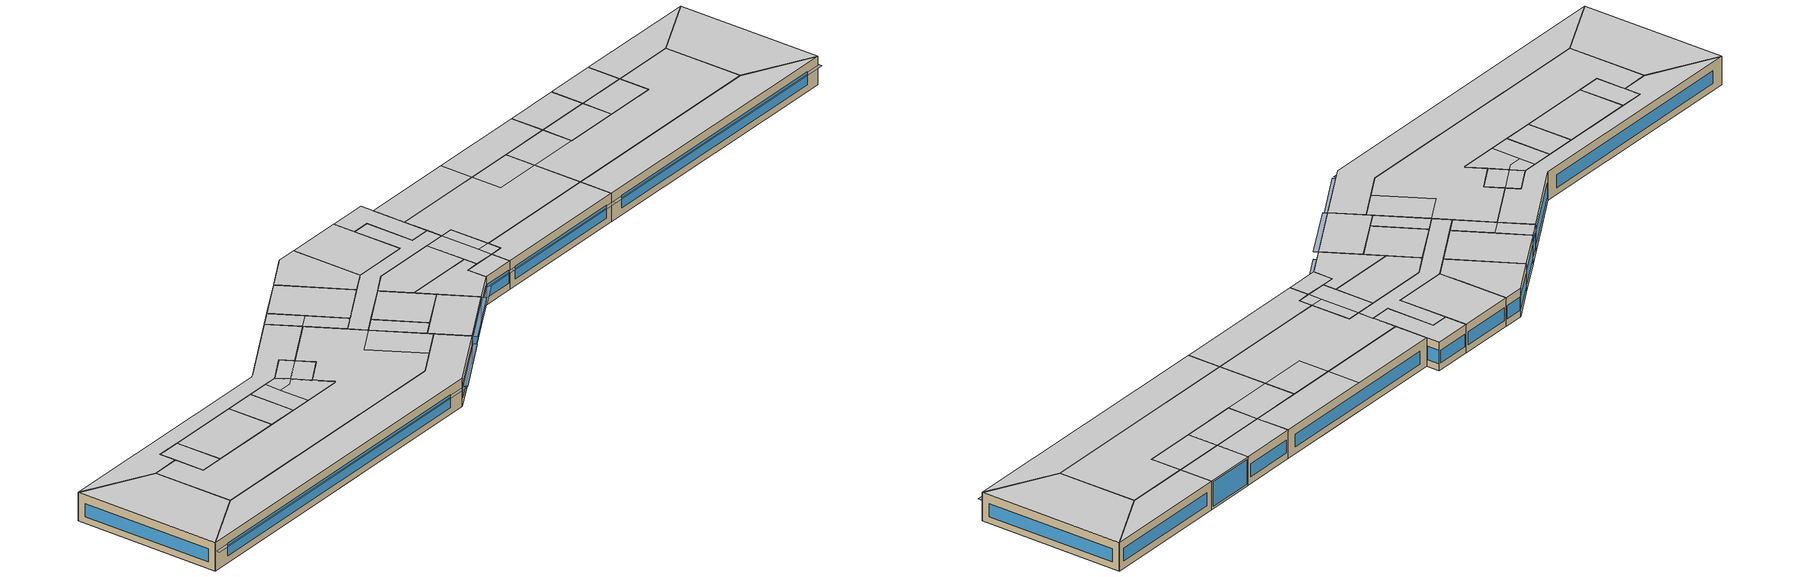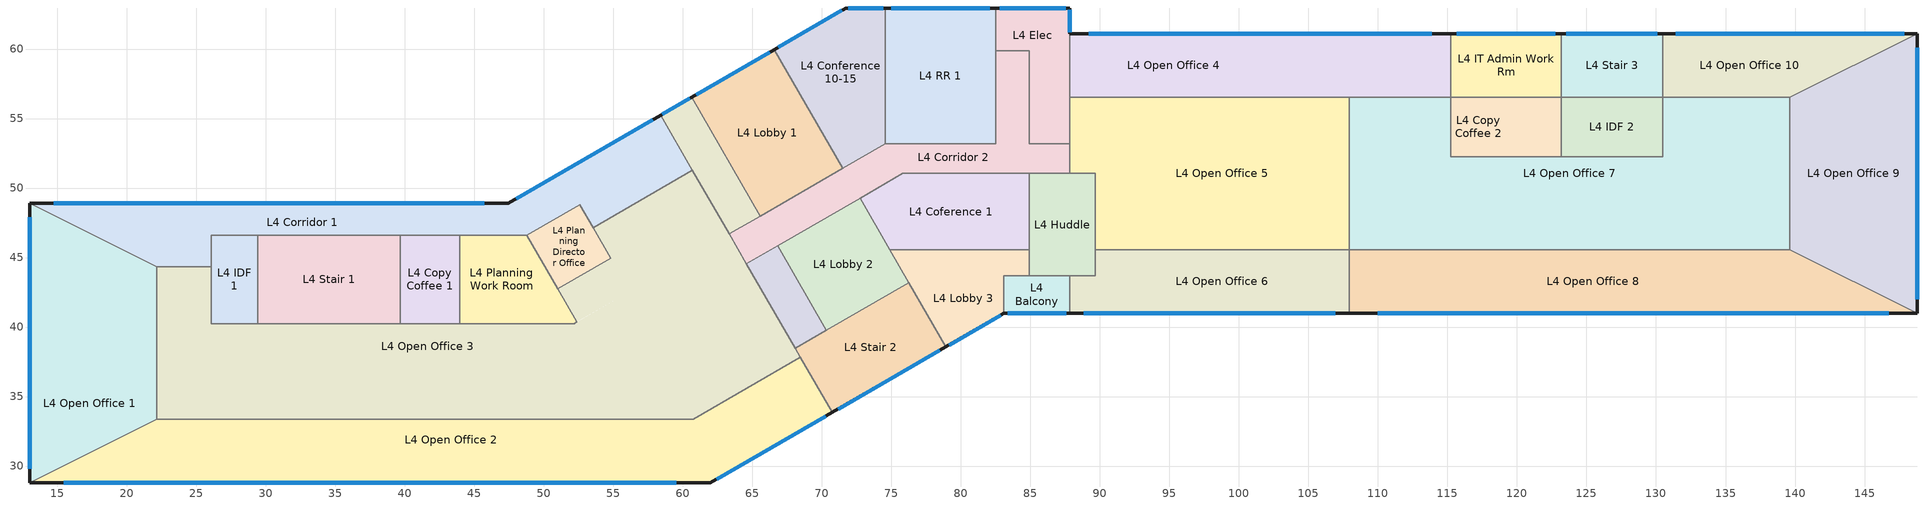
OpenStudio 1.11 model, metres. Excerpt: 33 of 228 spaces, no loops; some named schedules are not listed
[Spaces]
L4 Open Office 2
 floor to L3 Corridor 2 (Construction Internal Source 25): 21.6,33.11 21.6,28.8 12.99,28.8 z12.19
 floor to L3 Open Office 2 (Construction Internal Source 25): 63.56,34.99 65.85,31.04 61.98,28.8 21.6,28.8 21.6,33.11 22.13,33.37 60.75,33.37 z12.19
 floor to L3 Conference 10-15 (Construction Internal Source 25): 68.45,37.82 70.74,33.86 65.85,31.04 63.56,34.99 z12.19
 wall outside (Typical Insulated Steel Framed Exterior Wall R-18.18): 12.99,28.8 61.98,28.8 70.74,33.86 z12.19:16.05
 wall to L4 Open Office 1: 22.13,33.37 12.99,28.8 z12.19:16.05
 wall to L4 Open Office 3: 68.45,37.82 60.75,33.37 22.13,33.37 z12.19:16.05
 wall to L4 Stair 2: 70.74,33.86 68.45,37.82 z12.19:16.05
 window (U 0.42 SHGC 0.40 Dbl LoE (e2-.1) Tint 6mm/6mm Air): 62.43,29.06 70.28,33.6 z13.13:14.88; 15.44,28.8 59.52,28.8 z13.13:14.87
 ceiling to L5 Open Office 2: 61.98,28.8 70.74,33.86 68.45,37.82 60.75,33.37 22.13,33.37 12.99,28.8 z16.05
L4 Open Office 1
 floor to L3 Kitchenette (Construction Internal Source 120): 22.13,44.34 22.13,40.26 17.29,40.26 17.29,44.34 z12.19
 floor to L3 Open Office 2: 22.13,33.37 21.6,33.11 21.6,33.37 z12.19
 floor to L3 Corridor 3 (Construction Internal Source 120): 17.29,46.76 21.27,44.77 21.27,44.34 17.29,44.34 z12.19
 floor to L3 Corridor 2 (Construction Internal Source 120): 21.6,40.26 21.6,33.11 12.99,28.8 12.99,40.26 z12.19
 floor to L3 Corridor 5 (Construction Internal Source 120): 21.27,44.77 22.13,44.34 21.27,44.34 z12.19
 floor to L3 Open Office 1 (Construction Internal Source 120): 22.13,40.26 22.13,33.37 21.6,33.37 21.6,40.26 z12.19
 floor to L3 Corridor 1 (Construction Internal Source 120): 12.99,48.92 17.29,46.76 17.29,40.26 12.99,40.26 z12.19
 wall outside (Typical Insulated Steel Framed Exterior Wall R-18.18): 12.99,48.92 12.99,28.8 z12.19:16.05
 wall to L4 Open Office 3: 22.13,33.37 22.13,44.34 z12.19:16.05
 wall to L4 Corridor 1: 22.13,44.34 12.99,48.92 z12.19:16.05
 window (U 0.42 SHGC 0.40 Dbl LoE (e2-.1) Tint 6mm/6mm Air): 12.99,47.9 12.99,29.82 z13.13:14.87
 ceiling to L5 Open Office 1: 12.99,28.8 22.13,33.37 22.13,44.34 12.99,48.92 z16.05
L4 Open Office 3
 floor to L3 Kitchenette (Construction Internal Source 78): 22.69,44.34 22.69,40.26 22.13,40.26 22.13,44.34 z12.19
 floor to L3 Multi-Purpose (Construction Internal Source 78): 55.79,48.46 58.43,43.87 52.36,40.37 50.99,42.75 54.81,44.96 53.54,47.16 z12.19
 floor to L3 IT Training (Construction Internal Source 78): 60.68,51.29 63.33,46.7 58.43,43.87 55.79,48.46 z12.19
 floor to L3 Open Office 1 (Construction Internal Source 78): 58.43,43.87 63.56,34.99 60.75,33.37 22.13,33.37 22.13,40.26 52.17,40.26 z12.19
 floor to L3 Conference 10-15 (Construction Internal Source 78): 64.57,44.55 68.45,37.82 63.56,34.99 59.67,41.73 z12.19
 floor to L3 Corridor 4 (Construction Internal Source 78): 63.33,46.7 64.57,44.55 59.67,41.73 58.43,43.87 z12.19
 floor to L3 RR 1 (Construction Internal Source 78): 26.05,44.34 26.05,40.26 22.69,40.26 22.69,44.34 z12.19
 wall to L4 Corridor 1: 26.05,44.34 22.13,44.34 / 60.68,51.29 53.54,47.16 z12.19:16.05
 wall to L4 IDF 1: 29.4,40.26 26.05,40.26 26.05,44.34 z12.19:16.05
 wall to L4 Stair 1: 39.66,40.26 29.4,40.26 z12.19:16.05
 wall to L4 Copy Coffee 1: 43.93,40.26 39.66,40.26 z12.19:16.05
 wall to L4 Planning Work Room: 50.99,42.75 52.36,40.37 52.17,40.26 43.93,40.26 z12.19:16.05
 wall to L4 Planning Director Office: 53.54,47.16 54.81,44.96 50.99,42.75 z12.19:16.05
 wall to L4 Conference 4-6: 63.33,46.7 60.68,51.29 z12.19:16.05
 wall to L4 Corridor 2: 64.57,44.55 63.33,46.7 z12.19:16.05
 wall to L4 Conference 2: 68.07,38.48 64.57,44.55 z12.19:16.05
 wall to L4 Stair 2: 68.45,37.82 68.07,38.48 z12.19:16.05
 ceiling to L5 Open Office 3: 60.75,33.37 64.35,35.45 60.46,42.18 64.57,44.55 60.68,51.29 53.54,47.16 54.81,44.96 50.99,42.75 52.36,40.37 52.17,40.26 26.05,40.26 26.05,44.34 22.13,44.34 22.13,33.37 z16.05
 ceiling to L5 Project Team Rm: 64.35,35.45 68.45,37.82 64.57,44.55 60.46,42.18 z16.05
L4 Stair 2
 floor to L3 Stair 2 (Construction Internal Source 187): 76.25,43.2 78.91,38.58 70.74,33.86 68.07,38.48 z12.19
 wall outside (Typical Insulated Steel Framed Exterior Wall R-18.18): 70.74,33.86 78.91,38.58 z12.19:16.05
 wall to L4 Conference 2: 70.31,39.77 68.07,38.48 z12.19:16.05
 wall to L4 Lobby 2: 76.25,43.2 70.31,39.77 z12.19:16.05
 wall to L4 Lobby 3: 78.91,38.58 76.25,43.2 z12.19:16.05
 window (U 0.42 SHGC 0.40 Dbl LoE (e2-.1) Tint 6mm/6mm Air): 71.16,34.11 78.49,38.33 z12.47:15.8
 ceiling to L5 Stair 2: 70.74,33.86 78.91,38.58 76.25,43.2 68.07,38.48 z16.05
L4 Conference 2
 floor to L3 Conference 3 (Construction Internal Source 74): 66.8,45.84 70.31,39.77 68.07,38.48 64.57,44.55 z12.19
 wall to L4 Corridor 2: 66.8,45.84 64.57,44.55 z12.19:16.05
 wall to L4 Lobby 2: 70.31,39.77 66.8,45.84 z12.19:16.05
 ceiling to L5 Project Team Rm: 68.07,38.48 70.31,39.77 66.8,45.84 64.57,44.55 z16.05
L4 Lobby 3
 floor to L3 Conference 2 (Construction Internal Source 118): 84.92,45.56 84.92,43.69 83.09,43.69 83.09,40.99 78.91,38.58 74.88,45.56 z12.19
 wall outside (Typical Insulated Steel Framed Exterior Wall R-18.18): 78.91,38.58 83.09,40.99 z12.19:16.05
 wall to L4 Huddle: 84.92,43.69 84.92,45.56 z12.19:16.05
 wall to L4 Balcony: 83.09,40.99 83.09,43.69 84.92,43.69 z12.19:16.05
 wall to L4 Lobby 2: 74.88,45.56 76.25,43.2 z12.19:16.05
 wall to L4 Coference 1: 84.92,45.56 74.88,45.56 z12.19:16.05
 window (U 0.42 SHGC 0.40 Dbl LoE (e2-.1) Tint 6mm/6mm Air): 79.14,38.71 82.87,40.86 z13.13:14.89
 ceiling to L5 Lobby: 78.91,38.58 83.09,40.99 83.09,43.69 84.92,43.69 84.92,45.56 74.88,45.56 z16.05
L4 Lobby 2
 floor to L3 Conference 1 (Construction Internal Source 36): 72.74,49.27 76.25,43.2 70.31,39.77 66.8,45.84 z12.19
 wall to L4 Coference 1: 74.88,45.56 72.74,49.27 z12.19:16.05
 wall to L4 Corridor 2: 72.74,49.27 66.8,45.84 z12.19:16.05
 ceiling to L5 Break Room: 70.31,39.77 76.25,43.2 72.74,49.27 66.8,45.84 z16.05
L4 IDF 1
 floor to L3 IDF 1 (Construction Internal Source 17): 29.4,46.61 29.4,40.26 26.05,40.26 26.05,46.61 z12.19
 wall to L4 Corridor 1: 29.4,46.61 26.05,46.61 26.05,44.34 z12.19:16.05
 wall to L4 Stair 1: 29.4,40.26 29.4,46.61 z12.19:16.05
 ceiling to L5 IDF 1: 29.4,40.26 29.4,46.61 26.05,46.61 26.05,40.26 z16.05
L4 Stair 1
 floor to L3 Stair 1 (Construction Internal Source 69): 39.66,46.61 39.66,40.26 29.4,40.26 29.4,46.61 z12.19
 wall to L4 Corridor 1: 39.66,46.61 29.4,46.61 z12.19:16.05
 wall to L4 Copy Coffee 1: 39.66,40.26 39.66,46.61 z12.19:16.05
 ceiling to L5 Stair 1: 39.66,40.26 39.66,46.61 29.4,46.61 29.4,40.26 z16.05
L4 Copy Coffee 1
 floor to L3 Copy 1 (Construction Internal Source 103): 43.93,46.61 43.93,40.26 39.66,40.26 39.66,46.61 z12.19
 wall to L4 Corridor 1: 43.93,46.61 39.66,46.61 z12.19:16.05
 wall to L4 Planning Work Room: 43.93,40.26 43.93,46.61 z12.19:16.05
 ceiling to L5 Common Engineering Print Room 1: 43.93,40.26 43.93,46.61 39.66,46.61 39.66,40.26 z16.05
L4 Planning Work Room
 floor to L3 JIC (Construction Internal Source 26): 48.76,46.61 52.36,40.37 52.17,40.26 43.93,40.26 43.93,46.61 z12.19
 wall to L4 Corridor 1: 48.76,46.61 43.93,46.61 z12.19:16.05
 wall to L4 Planning Director Office: 50.99,42.75 48.76,46.61 z12.19:16.05
 ceiling to L5 Corridor 1: 48.65,44.34 49.71,44.96 48.76,46.61 46.86,46.61 46.86,44.34 z16.05
 ceiling to L5 Open Office 3: 52.17,40.26 52.36,40.37 49.71,44.96 48.65,44.34 46.86,44.34 46.86,40.26 z16.05
 ceiling to L5 Common Engineering Print Room 1: 46.86,40.26 46.86,46.61 43.93,46.61 43.93,40.26 z16.05
L4 Balcony
 floor to L3 Balcony (Construction Internal Source 80): 87.82,43.69 87.82,40.99 83.09,40.99 83.09,43.69 z12.19
 wall outside (Typical Insulated Steel Framed Exterior Wall R-18.18): 83.09,40.99 87.82,40.99 z12.19:16.05
 wall to L4 Huddle: 87.82,43.69 84.92,43.69 z12.19:16.05
 wall to L4 Open Office 6: 87.82,40.99 87.82,43.69 z12.19:16.05
 window (U 0.42 SHGC 0.40 Dbl LoE (e2-.1) Tint 6mm/6mm Air): 83.35,40.99 87.56,40.99 z13.13:14.89
 ceiling to L5 Balcony: 87.82,40.99 87.82,43.69 83.09,43.69 83.09,40.99 z16.05
L4 Open Office 6
 floor to L3 Open Office 5 (Construction Internal Source 56): 107.93,45.56 107.93,40.99 87.82,40.99 87.82,43.69 89.65,43.69 89.65,45.56 z12.19
 wall outside (Typical Insulated Steel Framed Exterior Wall R-18.18): 87.82,40.99 107.93,40.99 z12.19:16.05
 wall to L4 Huddle: 89.65,45.56 89.65,43.69 87.82,43.69 z12.19:16.05
 wall to L4 Open Office 5: 107.93,45.56 89.65,45.56 z12.19:16.05
 wall to L4 Open Office 8: 107.93,40.99 107.93,45.56 z12.19:16.05
 window (U 0.42 SHGC 0.40 Dbl LoE (e2-.1) Tint 6mm/6mm Air): 88.84,40.99 106.91,40.99 z13.13:14.87
 ceiling to L5 Open Office 6: 107.93,40.99 107.93,45.56 89.65,45.56 89.65,43.69 87.82,43.69 87.82,40.99 z16.05
L4 Open Office 8
 floor to L3 Open Office 7 (Construction Internal Source 188): 139.63,45.56 148.78,40.99 107.93,40.99 107.93,45.56 z12.19
 wall outside (Typical Insulated Steel Framed Exterior Wall R-18.18): 107.93,40.99 148.78,40.99 z12.19:16.05
 wall to L4 Open Office 7: 139.63,45.56 107.93,45.56 z12.19:16.05
 wall to L4 Open Office 9: 148.78,40.99 139.63,45.56 z12.19:16.05
 window (U 0.42 SHGC 0.40 Dbl LoE (e2-.1) Tint 6mm/6mm Air): 109.98,40.99 146.73,40.99 z13.13:14.87
 ceiling to L5 Open Office 7: 148.78,40.99 139.63,45.56 107.93,45.56 107.93,40.99 z16.05
L4 Open Office 9
 floor to L3 Open Office 8 (Construction Internal Source 37): 148.78,61.11 148.78,40.99 139.63,45.56 139.63,56.54 z12.19
 wall outside (Typical Insulated Steel Framed Exterior Wall R-18.18): 148.78,40.99 148.78,61.11 z12.19:16.05
 wall to L4 Open Office 10: 148.78,61.11 139.63,56.54 z12.19:16.05
 wall to L4 Open Office 7: 139.63,56.54 139.63,45.56 z12.19:16.05
 window (U 0.42 SHGC 0.40 Dbl LoE (e2-.1) Tint 6mm/6mm Air): 148.78,42.01 148.78,60.09 z13.13:14.87
 ceiling to L5 Open Office 9: 148.78,40.99 148.78,61.11 139.63,56.54 139.63,45.56 z16.05
L4 Planning Director Office
 floor to L3 Multi-Purpose (Construction Internal Source 161): 52.58,48.81 54.81,44.96 50.99,42.75 48.76,46.61 z12.19
 wall to L4 Corridor 1: 53.54,47.16 52.58,48.81 48.76,46.61 z12.19:16.05
 ceiling to L5 Open Office 3: 50.99,42.75 54.81,44.96 53.54,47.16 49.71,44.96 z16.05
 ceiling to L5 Corridor 1: 49.71,44.96 53.54,47.16 52.58,48.81 48.76,46.61 z16.05
L4 Huddle
 floor to L3 IT Storage (Construction Internal Source 30): 89.65,51.05 89.65,43.69 84.92,43.69 84.92,51.05 z12.19
 wall to L4 Coference 1: 84.92,51.05 84.92,45.56 z12.19:16.05
 wall to L4 Corridor 2: 87.82,51.05 84.92,51.05 z12.19:16.05
 wall to L4 Open Office 5: 89.65,45.56 89.65,51.05 87.82,51.05 z12.19:16.05
 ceiling to L5 Open Office 6: 89.65,43.69 89.65,45.56 87.82,45.56 87.82,43.69 z16.05
 ceiling to L5 Open Office 5: 89.65,45.56 89.65,51.05 87.82,51.05 87.82,45.56 z16.05
 ceiling to L5 Phone: 87.82,43.69 87.82,51.05 84.92,51.05 84.92,43.69 z16.05
L4 Corridor 1
 floor to L3 Corridor 1 (Construction Internal Source 22): 17.29,48.92 17.29,46.76 12.99,48.92 z12.19
 floor to L3 RR 1 (Construction Internal Source 22): 26.05,46.61 26.05,44.34 22.69,44.34 22.69,46.61 z12.19
 floor to L3 Corridor 5 (Construction Internal Source 22): 43.93,48.92 43.93,46.61 22.69,46.61 22.69,44.34 22.13,44.34 21.27,44.77 21.27,48.92 z12.19
 floor to L3 Corridor 3 (Construction Internal Source 22): 21.27,48.92 21.27,44.77 17.29,46.76 17.29,48.92 z12.19
 floor to L3 IT Training (Construction Internal Source 22): 58.39,55.25 60.68,51.29 55.79,48.46 53.5,52.42 z12.19
 floor to L3 JIC (Construction Internal Source 22): 47.43,48.92 48.76,46.61 43.93,46.61 43.93,48.92 z12.19
 floor to L3 Multi-Purpose (Construction Internal Source 22): 53.5,52.42 55.79,48.46 53.54,47.16 52.58,48.81 48.76,46.61 47.43,48.92 z12.19
 wall outside (Typical Insulated Steel Framed Exterior Wall R-18.18): 58.39,55.25 47.43,48.92 12.99,48.92 z12.19:16.05
 wall to L4 Conference 4-6: 60.68,51.29 58.39,55.25 z12.19:16.05
 window (U 0.42 SHGC 0.40 Dbl LoE (e2-.1) Tint 6mm/6mm Air): 57.83,54.92 47.99,49.24 / 45.7,48.92 14.72,48.92 z13.13:14.87
 ceiling to L5 Corridor 1: 26.05,44.34 26.05,46.61 48.76,46.61 52.58,48.81 53.54,47.16 60.68,51.29 58.39,55.25 47.43,48.92 12.99,48.92 22.13,44.34 z16.05
L4 Corridor 2
 floor to L3 Corridor 4 (Construction Internal Source 179): 84.92,59.89 84.92,51.05 75.82,51.05 64.57,44.55 63.33,46.7 74.56,53.18 82.48,53.18 82.48,59.89 z12.19
 floor to L3 Open Office 10 (Construction Internal Source 179): 87.82,53.18 87.82,51.05 84.92,51.05 84.92,53.18 z12.19
 wall to L4 Coference 1: 72.74,49.27 75.82,51.05 84.92,51.05 z12.19:16.05
 wall to L4 Conference 4-6: 65.56,47.99 63.33,46.7 z12.19:16.05
 wall to L4 Lobby 1: 71.5,51.42 65.56,47.99 z12.19:16.05
 wall to L4 Conference 10-15: 74.56,53.18 71.5,51.42 z12.19:16.05
 wall to L4 RR 1: 82.48,59.89 82.48,53.18 74.56,53.18 z12.19:16.05
 wall to L4 Elec: 87.82,53.18 84.92,53.18 84.92,59.89 82.48,59.89 z12.19:16.05
 wall to L4 Open Office 5: 87.82,51.05 87.82,53.18 z12.19:16.05
 ceiling to L5 Corridor 2: 64.57,44.55 75.82,51.05 87.82,51.05 87.82,53.18 84.92,53.18 84.92,59.89 82.48,59.89 82.48,53.18 74.56,53.18 63.33,46.7 z16.05
L4 Coference 1
 floor to L3 Break Room Coffee (Construction Internal Source 23): 84.92,51.05 84.92,45.56 74.88,45.56 72.74,49.27 75.82,51.05 z12.19
 ceiling to L5 Conference 10-15: 84.92,45.56 84.92,51.05 75.82,51.05 72.74,49.27 74.88,45.56 z16.05
L4 Open Office 5
 floor to L3 Open Office 10 (Construction Internal Source 226): 102.75,56.54 102.75,52.27 107.93,52.27 107.93,45.56 89.65,45.56 89.65,51.05 87.82,51.05 87.82,56.54 z12.19
 floor to L3 Lean Event (Construction Internal Source 226): 102.75,56.54 107.93,56.54 107.93,52.27 102.75,52.27 z12.19
 wall to L4 Elec: 87.82,56.54 87.82,53.18 z12.19:16.05
 wall to L4 Open Office 4: 107.93,56.54 87.82,56.54 z12.19:16.05
 wall to L4 Open Office 7: 107.93,45.56 107.93,56.54 z12.19:16.05
 ceiling to L5 Open Office 5: 107.93,45.56 107.93,52.27 101.23,52.27 101.23,56.54 87.82,56.54 87.82,51.05 89.65,51.05 89.65,45.56 z16.05
 ceiling to L5 Common Engineering Print Room 2: 107.93,52.27 107.93,56.54 101.23,56.54 101.23,52.27 z16.05
L4 Open Office 7
 floor to L3 Open Office 6 (Construction Internal Source 73): 139.63,56.54 139.63,45.56 107.93,45.56 107.93,52.27 130.49,52.27 130.49,56.54 z12.19
 floor to L3 Lean Event (Construction Internal Source 73): 115.25,56.54 115.25,52.27 107.93,52.27 107.93,56.54 z12.19
 wall to L4 Copy Coffee 2: 123.17,52.27 115.25,52.27 115.25,56.54 z12.19:16.05
 wall to L4 IDF 2: 130.49,56.54 130.49,52.27 123.17,52.27 z12.19:16.05
 wall to L4 Open Office 10: 139.63,56.54 130.49,56.54 z12.19:16.05
 wall to L4 Open Office 4: 115.25,56.54 107.93,56.54 z12.19:16.05
 ceiling to L5 Open Office 8: 139.63,45.56 139.63,56.54 130.49,56.54 130.49,52.27 107.93,52.27 107.93,45.56 z16.05
 ceiling to L5 Common Engineering Print Room 2: 115.25,52.27 115.25,56.54 107.93,56.54 107.93,52.27 z16.05
L4 Conference 4-6
 floor to L3 Conference 4 (Construction Internal Source 171): 60.63,56.54 65.56,47.99 63.33,46.7 58.39,55.25 z12.19
 wall outside (Typical Insulated Steel Framed Exterior Wall R-18.18): 60.63,56.54 58.39,55.25 z12.19:16.05
 wall to L4 Lobby 1: 65.56,47.99 60.63,56.54 z12.19:16.05
 window (U 0.42 SHGC 0.40 Dbl LoE (e2-.1) Tint 6mm/6mm Air): 60.5,56.46 58.52,55.32 z13.13:14.9
 ceiling to L5 Conference 1: 63.33,46.7 65.56,47.99 62.91,52.58 60.68,51.29 z16.05
 ceiling to L5 Corridor 1: 60.68,51.29 62.91,52.58 60.63,56.54 58.39,55.25 z16.05
L4 Lobby 1
 floor to L3 Conference 5 (Construction Internal Source 13): 66.57,59.97 71.5,51.42 65.56,47.99 60.63,56.54 z12.19
 wall outside (Typical Insulated Steel Framed Exterior Wall R-18.18): 66.57,59.97 60.63,56.54 z12.19:16.05
 wall to L4 Conference 10-15: 71.5,51.42 66.57,59.97 z12.19:16.05
 window (U 0.42 SHGC 0.40 Dbl LoE (e2-.1) Tint 6mm/6mm Air): 66.25,59.78 60.94,56.72 z13.13:14.88
 ceiling to L5 Conference 4-6: 65.56,47.99 71.5,51.42 66.57,59.97 60.63,56.54 z16.05
L4 Conference 10-15
 floor to L3 Conference 6 (Construction Internal Source 216): 74.56,62.94 74.56,53.18 71.5,51.42 66.57,59.97 71.71,62.94 z12.19
 wall outside (Typical Insulated Steel Framed Exterior Wall R-18.18): 74.56,62.94 71.71,62.94 66.57,59.97 z12.19:16.05
 wall to L4 RR 1: 74.56,53.18 74.56,56.54 74.56,62.94 z12.19:16.05
 window (U 0.42 SHGC 0.40 Dbl LoE (e2-.1) Tint 6mm/6mm Air): 71.44,62.78 66.84,60.12 z13.13:14.88; 74.39,62.94 71.88,62.94 z13.13:14.9
 ceiling to L5 Conference 4-6: 71.5,51.42 74.56,53.18 74.56,62.94 71.71,62.94 66.57,59.97 z16.05
L4 Copy Coffee 2
 floor to L3 IT Admin Conference (Construction Internal Source 126): 119.21,56.54 119.21,52.27 115.25,52.27 115.25,56.54 z12.19
 floor to L3 Copy 2 (Construction Internal Source 126): 123.17,56.54 123.17,52.27 119.21,52.27 119.21,56.54 z12.19
 wall to L4 IT Admin Work Rm: 123.17,56.54 115.25,56.54 z12.19:16.05
 wall to L4 IDF 2: 123.17,52.27 123.17,56.54 z12.19:16.05
 ceiling to L5 Open Office 8: 123.17,52.27 123.17,56.54 115.25,56.54 115.25,52.27 z16.05
L4 IDF 2
 floor to L3 IDF 2 (Construction Internal Source 170): 130.49,56.54 130.49,52.27 123.17,52.27 123.17,56.54 z12.19
 wall to L4 Stair 3: 130.49,56.54 123.17,56.54 z12.19:16.05
 ceiling to L5 IDF 2: 130.49,52.27 130.49,56.54 123.17,56.54 123.17,52.27 z16.05
L4 RR 1
 floor to L3 RR 2 (Construction Internal Source 60): 82.48,62.94 82.48,53.18 74.56,53.18 74.56,62.94 z12.19
 wall outside (Typical Insulated Steel Framed Exterior Wall R-18.18): 82.48,62.94 74.56,62.94 z12.19:16.05
 wall to L4 Elec: 82.48,59.89 82.48,62.94 z12.19:16.05
 window (U 0.42 SHGC 0.40 Dbl LoE (e2-.1) Tint 6mm/6mm Air): 82.07,62.94 74.97,62.94 z13.13:14.88
 ceiling to L5 RR 1: 82.48,53.18 82.48,62.94 74.56,62.94 74.56,53.18 z16.05
L4 Elec
 floor to L3 Elec (Construction Internal Source 157): 87.82,62.94 87.82,53.18 84.92,53.18 84.92,59.89 82.48,59.89 82.48,62.94 z12.19
 wall outside (Typical Insulated Steel Framed Exterior Wall R-18.18): 87.82,61.11 87.82,62.94 82.48,62.94 z12.19:16.05
 wall to L4 Open Office 4: 87.82,56.54 87.82,59.89 87.82,61.11 z12.19:16.05
 window (U 0.42 SHGC 0.40 Dbl LoE (e2-.1) Tint 6mm/6mm Air): 87.82,61.22 87.82,62.82 z13.13:14.92; 87.53,62.94 82.77,62.94 z13.13:14.88
 ceiling to L5 Elec: 87.82,53.18 87.82,62.94 82.48,62.94 82.48,59.89 84.92,59.89 84.92,53.18 z16.05
L4 Open Office 4
 floor to L3 Open Office 3 (Construction Internal Source 155): 102.75,61.11 102.75,56.54 87.82,56.54 87.82,61.11 z12.19
 floor to L3 Lean Event (Construction Internal Source 155): 115.25,61.11 115.25,56.54 102.75,56.54 102.75,61.11 z12.19
 wall outside (Typical Insulated Steel Framed Exterior Wall R-18.18): 115.25,61.11 87.82,61.11 z12.19:16.05
 wall to L4 IT Admin Work Rm: 115.25,56.54 115.25,61.11 z12.19:16.05
 window (U 0.42 SHGC 0.40 Dbl LoE (e2-.1) Tint 6mm/6mm Air): 113.86,61.11 89.2,61.11 z13.13:14.87
 ceiling to L5 Open Office 4: 101.23,56.54 101.23,61.11 87.82,61.11 87.82,56.54 z16.05
 ceiling to L5 Conference 2: 115.25,56.54 115.25,61.11 101.23,61.11 101.23,56.54 z16.05
L4 IT Admin Work Rm
 floor to L3 IT Admin (Construction Internal Source 121): 123.17,61.11 123.17,56.54 115.25,56.54 115.25,61.11 z12.19
 wall outside (Typical Insulated Steel Framed Exterior Wall R-18.18): 123.17,61.11 115.25,61.11 z12.19:16.05
 wall to L4 Stair 3: 123.17,56.54 123.17,61.11 z12.19:16.05
 window (U 0.42 SHGC 0.40 Dbl LoE (e2-.1) Tint 6mm/6mm Air): 122.76,61.11 115.67,61.11 z13.13:14.88
 ceiling to L5 Open Office 11: 123.17,56.54 123.17,61.11 115.25,61.11 115.25,56.54 z16.05
L4 Stair 3
 floor to L3 Stair 3 (Construction Internal Source 46): 130.49,61.11 130.49,56.54 123.17,56.54 123.17,61.11 z12.19
 wall outside (Typical Insulated Steel Framed Exterior Wall R-18.18): 130.49,61.11 123.17,61.11 z12.19:16.05
 wall to L4 Open Office 10: 130.49,56.54 130.49,61.11 z12.19:16.05
 window (U 0.42 SHGC 0.40 Dbl LoE (e2-.1) Tint 6mm/6mm Air): 130.1,61.11 123.56,61.11 z12.48:15.8
 ceiling to L5 Stair 3: 130.49,56.54 130.49,61.11 123.17,61.11 123.17,56.54 z16.05
L4 Open Office 10
 floor to L3 Open Office 9 (Construction Internal Source 221): 148.78,61.11 139.63,56.54 130.49,56.54 130.49,61.11 z12.19
 wall outside (Typical Insulated Steel Framed Exterior Wall R-18.18): 148.78,61.11 130.49,61.11 z12.19:16.05
 window (U 0.42 SHGC 0.40 Dbl LoE (e2-.1) Tint 6mm/6mm Air): 147.85,61.11 131.42,61.11 z13.13:14.87
 ceiling to L5 Open Office 10: 139.63,56.54 148.78,61.11 130.49,61.11 130.49,56.54 z16.05
shading: 78.89,38.57 70.76,33.87 71.07,33.34 79.2,38.04 z15.98; 148.75,40.99 107.96,40.99 107.96,40.38 148.75,40.38 z14.96; 87.79,40.99 83.12,40.99 83.12,40.38 87.79,40.38 z14.98; 83.07,40.98 78.94,38.59 79.24,38.06 83.38,40.45 z14.98; 61.95,28.8 13.01,28.8 13.01,28.19 61.95,28.19 z14.96; 107.91,40.99 87.84,40.99 87.84,40.38 107.91,40.38 z14.97; 70.72,33.85 62,28.81 62.3,28.28 71.02,33.32 z14.97
[Building]
90.1-2013-MediumOffice-ASHRAE 169-2006-5B PRM baseline created: 2016-05-18 14:10:54 -0600: Space Type=Denver Admin - OpenOffice; Default Construction Set=90.1-2013 - CZ5
[ClimateZones]
Climate Zone Institution Name 1=ASHRAE; Climate Zone Document Name 1=ANSI/ASHRAE Standard 169; Climate Zone Document Year 1=2006; Climate Zone Institution Name 2=CEC; Climate Zone Document Name 2=California Climate Zone Descriptions; Climate Zone Document Year 2=1995
[Site]
Denver Intl Ap: Latitude {deg}=39.83; Longitude {deg}=-104.65; Time Zone {hr}=-7; Elevation {m}=1650
[SizingPeriod:DesignDay] Barometric Pressure {Pa}=83011; Sky Clearness=0; Rain Indicator=0; Snow Indicator=0; Day of Month=21; Daylight Saving Time Indicator=0; Dry-Bulb Temperature Range Modifier Type=DefaultMultipliers
Name | Maximum Dry-Bulb Temperature {C} | Daily Dry-Bulb Temperature Range {deltaC} | Humidity Indicating Conditions at Maximum Dry-Bulb | Wind Speed {m/s} | Wind Direction {deg} | Month | Day Type | Humidity Indicating Type | Solar Model Indicator | ASHRAE Taub | ASHRAE Taud
Denver Intl Ap Ann Htg 99.6% Condns DB | -17.4 | 0 | -17.4 | 3.3 | 160 | 12 | WinterDesignDay | Wetbulb | ASHRAEClearSky
Denver Intl Ap Ann Clg .4% Condns DP=>MDB | 19.9 | 15.2 | 16 | 4.2 | 80 | 7 | SummerDesignDay | Dewpoint | ASHRAETau | 0.424 | 2.012
Denver Intl Ap Ann Hum_n 99.6% Condns DP=>MCDB | -11.7 | 0 | -21.5 | 3.3 | 160 | 12 | WinterDesignDay | Dewpoint | ASHRAEClearSky
Denver Intl Ap Ann Clg .4% Condns WB=>MDB | 27.3 | 15.2 | 18.3 | 4.2 | 80 | 7 | SummerDesignDay | Wetbulb | ASHRAETau | 0.424 | 2.012
[Construction]
Denver Admin ExtWall Steel Framed R25: 1IN Stucco, Insulation R-25, 1/2IN Gypsum
Denver Admin R-40 Roof: Roof Membrane, Denver Admin Roof Insulation R-40, Metal Decking
Interior Partition 1; Interior Door 1: G05 25mm wood
ExtSlabCarpet 4in ClimateZone 1-8: MAT-CC05 4 HW CONCRETE, CP02 CARPET PAD
Interior Floor 1: F16 Acoustic tile, F05 Ceiling air space resistance 1, M11 100mm lightweight concrete
Interior Wall 1: G01a 19mm gypsum board, F04 Wall air space resistance, G01a 19mm gypsum board
Interior Ceiling 1: M11 100mm lightweight concrete, F05 Ceiling air space resistance 1, F16 Acoustic tile
Exterior Door 2013: F08 Metal surface, I01 25mm insulation board 2013
ASHRAE 90.1-2013 Skylight CZ 5: Skylight U-0.50/SHGC-0.40
Interior Window 1: Clear 3mm
Denver Admin Glazing 0.38/0.25/0.49: Denver Glazing 0.38/0.25/0.49
Typical Insulated Steel Framed Exterior Wall R-18.18: 25mm Stucco, 5/8 in. Gypsum Board, Typical Insulation R-16.0, 5/8 in. Gypsum Board
U 0.42 SHGC 0.40 Dbl LoE (e2-.1) Tint 6mm/6mm Air: LoE TINT 6MM, AIR 6MM, CLEAR 6MM
[Material]
Name | Roughness | Thickness {m} | Conductivity {W/m-K} | Density {kg/m3} | Specific Heat {J/kg-K} | Thermal Absorptance | Solar Absorptance | Visible Absorptance
G05 25mm wood | MediumSmooth | 0.0254 | 0.15 | 608 | 1630 | 0.9 | 0.5 | 0.5
1IN Stucco | Smooth | 0.0253 | 0.6918 | 1858 | 837 | 0.9 | 0.92 | 0.92
1/2IN Gypsum | Smooth | 0.0127 | 0.16 | 784.9 | 830 | 0.9 | 0.4 | 0.4
Roof Membrane | VeryRough | 0.0095 | 0.16 | 1121.29 | 1460 | 0.9 | 0.7 | 0.7
Denver Admin Roof Insulation R-40 | MediumRough | 0.34036 | 0.049 | 265 | 836.8 | 0.9 | 0.7 | 0.7
Metal Decking | MediumSmooth | 0.0015 | 45.006 | 7680 | 418.4 | 0.9 | 0.6 | 0.6
F16 Acoustic tile | MediumSmooth | 0.0191 | 0.06 | 368 | 590 | 0.9 | 0.3 | 0.3
F08 Metal surface | Smooth | 0.0008 | 45.28 | 7824 | 500 | 0.9 | 0.7 | 0.7
Insulation R-25 | MediumRough | 0.2159 | 0.049 | 265 | 836.8 | 0.9 | 0.7 | 0.7
Material 25; Material 33; Material 43; Material 45; Material 49; Material 51; Material 59; Material 71; Material 73; Material 91; Material 111; Material 119; Material 137; Material 145; Material 147; Material 155; Material 159; Material 205; Material 235; Material 239; Material 241; Material 251; Material 309; Material 313; Material 321; Material 339; Material 341; Material 357; Material 373; Material 375; Material 431; Material 441; Material 451 | Rough | 0.0254 | 0.02 | 56.06 | 1210
Material 26; Material 34; Material 44; Material 46; Material 50; Material 52; Material 60; Material 72; Material 74; Material 92; Material 112; Material 120; Material 138; Material 146; Material 148; Material 156; Material 160; Material 206; Material 236; Material 240; Material 242; Material 252; Material 310; Material 314; Material 322; Material 340; Material 342; Material 358; Material 374; Material 376; Material 432; Material 442; Material 452 | MediumRough | 0.0508 | 2.31 | 2322 | 832
MAT-CC05 4 HW CONCRETE | Rough | 0.1016 | 1.311 | 2240 | 836.8 | 0.9 | 0.85 | 0.85
M11 100mm lightweight concrete | MediumRough | 0.1016 | 0.53 | 1280 | 840 | 0.9 | 0.5 | 0.5
G01a 19mm gypsum board | MediumSmooth | 0.019 | 0.16 | 800 | 1090 | 0.9 | 0.4 | 0.4
I01 25mm insulation board 2013 | MediumRough | 0.0105664 | 0.03 | 43 | 1210 | 0.9 | 0.6 | 0.6
25mm Stucco | Smooth | 0.0254 | 0.72 | 1856 | 840 | 0.9 | 0.7 | 0.7
5/8 in. Gypsum Board | MediumSmooth | 0.0159 | 0.16 | 800 | 1090 | 0.9 | 0.7 | 0.7
[Material:AirGap]
Name | Thermal Resistance {m2-K/W}
F05 Ceiling air space resistance 1 | 0.18
F04 Wall air space resistance | 0.15
[Construction:InternalSource]
Construction Internal Source 13: 2, Material 25, Material 26, Material 26
Construction Internal Source 17: 2, Material 33, Material 34, Material 34
Construction Internal Source 22: 2, Material 43, Material 44, Material 44
Construction Internal Source 23: 2, Material 45, Material 46, Material 46
Construction Internal Source 25: 2, Material 49, Material 50, Material 50
Construction Internal Source 26: 2, Material 51, Material 52, Material 52
Construction Internal Source 30: 2, Material 59, Material 60, Material 60
Construction Internal Source 36: 2, Material 71, Material 72, Material 72
Construction Internal Source 37: 2, Material 73, Material 74, Material 74
Construction Internal Source 46: 2, Material 91, Material 92, Material 92
Construction Internal Source 56: 2, Material 111, Material 112, Material 112
Construction Internal Source 60: 2, Material 119, Material 120, Material 120
Construction Internal Source 69: 2, Material 137, Material 138, Material 138
Construction Internal Source 73: 2, Material 145, Material 146, Material 146
Construction Internal Source 74: 2, Material 147, Material 148, Material 148
Construction Internal Source 78: 2, Material 155, Material 156, Material 156
Construction Internal Source 80: 2, Material 159, Material 160, Material 160
Construction Internal Source 103: 2, Material 205, Material 206, Material 206
Construction Internal Source 118: 2, Material 235, Material 236, Material 236
Construction Internal Source 120: 2, Material 239, Material 240, Material 240
Construction Internal Source 121: 2, Material 241, Material 242, Material 242
Construction Internal Source 126: 2, Material 251, Material 252, Material 252
Construction Internal Source 155: 2, Material 309, Material 310, Material 310
Construction Internal Source 157: 2, Material 313, Material 314, Material 314
Construction Internal Source 161: 2, Material 321, Material 322, Material 322
Construction Internal Source 170: 2, Material 339, Material 340, Material 340
Construction Internal Source 171: 2, Material 341, Material 342, Material 342
Construction Internal Source 179: 2, Material 357, Material 358, Material 358
Construction Internal Source 187: 2, Material 373, Material 374, Material 374
Construction Internal Source 188: 2, Material 375, Material 376, Material 376
Construction Internal Source 216: 2, Material 431, Material 432, Material 432
Construction Internal Source 221: 2, Material 441, Material 442, Material 442
Construction Internal Source 226: 2, Material 451, Material 452, Material 452
[DefaultConstructionSet]
90.1-2013 - CZ5: Default Exterior Surface Constructions=Default Surface Constructions 79; Default Interior Surface Constructions=Default Surface Constructions 80; Default Ground Contact Surface Constructions=Default Surface Constructions 81; Default Exterior SubSurface Constructions=Default Sub Surface Constructions 53; Default Interior SubSurface Constructions=Default Sub Surface Constructions 54; Interior Partition Construction=Interior Partition 1
[DefaultSurfaceConstructions]
Name | Floor Construction | Wall Construction | Roof Ceiling Construction
Default Surface Constructions 79 | ExtSlabCarpet 4in ClimateZone 1-8 | Denver Admin ExtWall Steel Framed R25 | Denver Admin R-40 Roof
Default Surface Constructions 80 | Interior Floor 1 | Interior Wall 1 | Interior Ceiling 1
Default Surface Constructions 81 | ExtSlabCarpet 4in ClimateZone 1-8 | ExtSlabCarpet 4in ClimateZone 1-8 | ExtSlabCarpet 4in ClimateZone 1-8
[DefaultSubSurfaceConstructions]
Name | Fixed Window Construction | Operable Window Construction | Door Construction | Overhead Door Construction | Skylight Construction | Tubular Daylight Dome Construction | Tubular Daylight Diffuser Construction
Default Sub Surface Constructions 53 | Denver Admin Glazing 0.38/0.25/0.49 | Denver Admin Glazing 0.38/0.25/0.49 | Exterior Door 2013 | Exterior Door 2013 | ASHRAE 90.1-2013 Skylight CZ 5 | Interior Window 1 | Interior Window 1
Default Sub Surface Constructions 54 | Interior Window 1 | Interior Window 1 | Interior Door 1
[Material:NoMass] Roughness=Smooth; Thermal Absorptance=0.9
Name | Thermal Resistance {m2-K/W} | Solar Absorptance | Visible Absorptance
CP02 CARPET PAD | 0.1 | 0.8 | 0.8
Typical Insulation R-16.0 | 2.81828 | 0.7 | 0.7
[WindowMaterial:SimpleGlazingSystem]
Name | U-Factor {W/m2-K} | Solar Heat Gain Coefficient | Visible Transmittance
Skylight U-0.50/SHGC-0.40 | 2.83913 | 0.4 | 0.44
Denver Glazing 0.38/0.25/0.49 | 2.15774 | 0.25 | 0.49
[WindowMaterial:Glazing] Optical Data Type=SpectralAverage; Infrared Transmittance at Normal Incidence=0; Front Side Infrared Hemispherical Emissivity=0.84; Conductivity {W/m-K}=0.9; Dirt Correction Factor for Solar and Visible Transmittance=1; Solar Diffusing=No
Name | Thickness {m} | Solar Transmittance at Normal Incidence | Front Side Solar Reflectance at Normal Incidence | Back Side Solar Reflectance at Normal Incidence | Visible Transmittance at Normal Incidence | Front Side Visible Reflectance at Normal Incidence | Back Side Visible Reflectance at Normal Incidence | Back Side Infrared Hemispherical Emissivity
Clear 3mm | 0.003 | 0.837 | 0.075 | 0 | 0.898 | 0.081 | 0 | 0.84
LoE TINT 6MM | 0.006 | 0.36 | 0.093 | 0.2 | 0.5 | 0.035 | 0.054 | 0.1
CLEAR 6MM | 0.006 | 0.775 | 0.071 | 0.071 | 0.881 | 0.08 | 0.08 | 0.84
[WindowMaterial:Gas]
AIR 6MM: Gas Type=Air; Thickness {m}=0.0063
[DesignSpecification:OutdoorAir] Outdoor Air Method=Sum
Name | Outdoor Air Flow per Person {m3/s-person} | Outdoor Air Flow per Floor Area {m3/s-m2} | Outdoor Air Flow Rate Fraction Schedule | Outdoor Air Flow Air Changes per Hour {1/hr} | Outdoor Air Flow Rate {m3/s}
Denver Admin - OpenOffice Ventilation; Denver Admin - BreakRoom Ventilation; Denver Admin - Lobby Ventilation | 0.00235974 | 0.0003048 | Ventilation Availability
Denver Admin - ClosedOffice Ventilation | 0.00235974 | 0.0003048 | Ventilation Availability | 0
Denver Admin - Conference Ventilation; Denver Admin - IT_Room Ventilation | 0.00235974 | 0.0003048
Denver Admin - Corridor Ventilation; Denver Admin - PrintRoom Ventilation; Denver Admin - Stair Ventilation |  | 0.0003048 | Ventilation Availability
Denver Admin - Elec/MechRoom Ventilation |  | 0.0006096
Denver Admin - Restroom Ventilation | 0 | 0.0003048 | Ventilation Availability |  | 0.117987
[ThermostatSetpoint:DualSetpoint] Heating Setpoint Temperature Schedule=Setpoint Htg - Admin; Cooling Setpoint Temperature Schedule=Setpoint Clg - Admin
Thermostat Setpoint Dual Setpoint 10; Thermostat Setpoint Dual Setpoint 12; Thermostat Setpoint Dual Setpoint 13; Thermostat Setpoint Dual Setpoint 14; Thermostat Setpoint Dual Setpoint 16; Thermostat Setpoint Dual Setpoint 18; Thermostat Setpoint Dual Setpoint 21; Thermostat Setpoint Dual Setpoint 22; Thermostat Setpoint Dual Setpoint 33; Thermostat Setpoint Dual Setpoint 41; Thermostat Setpoint Dual Setpoint 47; Thermostat Setpoint Dual Setpoint 65; Thermostat Setpoint Dual Setpoint 73; Thermostat Setpoint Dual Setpoint 85; Thermostat Setpoint Dual Setpoint 98; Thermostat Setpoint Dual Setpoint 116; Thermostat Setpoint Dual Setpoint 117; Thermostat Setpoint Dual Setpoint 135; Thermostat Setpoint Dual Setpoint 136; Thermostat Setpoint Dual Setpoint 149; Thermostat Setpoint Dual Setpoint 160; Thermostat Setpoint Dual Setpoint 163; Thermostat Setpoint Dual Setpoint 168; Thermostat Setpoint Dual Setpoint 174; Thermostat Setpoint Dual Setpoint 178; Thermostat Setpoint Dual Setpoint 180; Thermostat Setpoint Dual Setpoint 181; Thermostat Setpoint Dual Setpoint 186; Thermostat Setpoint Dual Setpoint 187; Thermostat Setpoint Dual Setpoint 206; Thermostat Setpoint Dual Setpoint 208; Thermostat Setpoint Dual Setpoint 221; Thermostat Setpoint Dual Setpoint 222
[BuildingStory]
Building Story 4: Nominal Z Coordinate {m}=0; Nominal Floor to Floor Height {m}=4.4704
[Space] Building Story=Building Story 4
Name | Thermal Zone | Space Type
L4 Open Office 2 | L4 Open Office 2
L4 Open Office 1 | L4 Open Office 1
L4 Open Office 3 | L4 Open Office 3
L4 Stair 2 | L4 Stair 2 | Denver Admin - Stair
L4 Conference 2 | L4 Conference 2 | Denver Admin - Conference
L4 Lobby 3 | L4 Lobby 3 | Denver Admin - Lobby
L4 Lobby 2 | L4 Lobby 2 | Denver Admin - Lobby
L4 IDF 1 | L4 IDF 1 | Denver Admin - IT_Room
L4 Stair 1 | L4 Stair 1 | Denver Admin - Stair
L4 Copy Coffee 1 | L4 Copy Coffee 1 | Denver Admin - PrintRoom
L4 Planning Work Room | L4 Planning Work Room | Denver Admin - BreakRoom
L4 Balcony | L4 Balcony | Denver Admin - Corridor
L4 Open Office 6 | L4 Open Office 6
L4 Open Office 8 | L4 Open Office 8
L4 Open Office 9 | L4 Open Office 9
L4 Planning Director Office | L4 Planning Director Office | Denver Admin - ClosedOffice
L4 Huddle | L4 Huddle | Denver Admin - BreakRoom
L4 Corridor 1 | L4 Corridor 1 | Denver Admin - Corridor
L4 Corridor 2 | L4 Corridor 2 | Denver Admin - Corridor
L4 Coference 1 | L4 Coference 1 | Denver Admin - Conference
L4 Open Office 5 | L4 Open Office 5
L4 Open Office 7 | L4 Open Office 7
L4 Conference 4-6 | L4 Conference 4-6 | Denver Admin - Conference
L4 Lobby 1 | L4 Lobby 1 | Denver Admin - Lobby
L4 Conference 10-15 | L4 Conference 10-15 | Denver Admin - Conference
L4 Copy Coffee 2 | L4 Copy Coffee 2 | Denver Admin - PrintRoom
L4 IDF 2 | L4 IDF 2 | Denver Admin - IT_Room
L4 RR 1 | L4 RR 1 | Denver Admin - Restroom
L4 Elec | L4 Elec | Denver Admin - Elec/MechRoom
L4 Open Office 4 | L4 Open Office 4
L4 IT Admin Work Rm | L4 IT Admin Work Rm | Denver Admin - ClosedOffice
L4 Stair 3 | L4 Stair 3 | Denver Admin - Stair
L4 Open Office 10 | L4 Open Office 10
[SpaceType] Standards Building Type=Office
Name | Default Schedule Set | Design Specification Outdoor Air Object | Standards Space Type
Denver Admin - OpenOffice | Denver Admin - OpenOffice Schedule Set | Denver Admin - OpenOffice Ventilation | OpenOffice
Denver Admin - BreakRoom | Denver Admin - BreakRoom Schedule Set | Denver Admin - BreakRoom Ventilation | BreakRoom
Denver Admin - ClosedOffice | Denver Admin - ClosedOffice Schedule Set | Denver Admin - ClosedOffice Ventilation | ClosedOffice
Denver Admin - Conference | Denver Admin - Conference Schedule Set | Denver Admin - Conference Ventilation | Conference
Denver Admin - Corridor | Denver Admin - Corridor Schedule Set | Denver Admin - Corridor Ventilation | Corridor
Denver Admin - Elec/MechRoom | Denver Admin - Elec/MechRoom Schedule Set | Denver Admin - Elec/MechRoom Ventilation | Elec/MechRoom
Denver Admin - IT_Room | Denver Admin - IT_Room Schedule Set | Denver Admin - IT_Room Ventilation | IT_Room
Denver Admin - Lobby | Denver Admin - Lobby Schedule Set | Denver Admin - Lobby Ventilation | Lobby
Denver Admin - PrintRoom | Denver Admin - PrintRoom Schedule Set | Denver Admin - PrintRoom Ventilation | PrintRoom
Denver Admin - Restroom | Denver Admin - Restroom Schedule Set | Denver Admin - Restroom Ventilation | Restroom
Denver Admin - Stair | Denver Admin - Stair Schedule Set | Denver Admin - Stair Ventilation | Stair
[DefaultScheduleSet] Lighting Schedule=Office Bldg Light; Infiltration Schedule=Medium Office Infil Quarter On
Denver Admin - OpenOffice Schedule Set; Denver Admin - BreakRoom Schedule Set; Denver Admin - ClosedOffice Schedule Set; Denver Admin - Conference Schedule Set; Denver Admin - Corridor Schedule Set; Denver Admin - IT_Room Schedule Set; Denver Admin - Lobby Schedule Set; Denver Admin - PrintRoom Schedule Set; Denver Admin - Restroom Schedule Set: Number of People Schedule=People - Admin; People Activity Level Schedule=Medium Office Activity; Electric Equipment Schedule=Medium Office Bldg Equip
Denver Admin - Elec/MechRoom Schedule Set: Electric Equipment Schedule=Medium Office Bldg Equip
Denver Admin - Stair Schedule Set: 
[People:Definition]
15026 People: Number of People Calculation Method=Area/Person; Space Floor Area per Person {m2/person}=20.6431; Fraction Radiant=0.3
[Lights]
Name | Lights Definition | Space or SpaceType
Denver Admin - OpenOffice Lights 30.0 percent reduction | Denver Water Admin - OpenOffice Lights Definition - 30.0 percent reduction | Denver Admin - OpenOffice
Denver Admin - BreakRoom Lights 30.0 percent reduction | Denver Water Admin - BreakRoom Lights Definition - 30.0 percent reduction | Denver Admin - BreakRoom
Denver Admin - ClosedOffice Lights 30.0 percent reduction | Denver Water Admin - ClosedOffice Lights Definition - 30.0 percent reduction | Denver Admin - ClosedOffice
Denver Admin - Conference Lights 30.0 percent reduction | Denver Water Admin - Conference Lights Definition - 30.0 percent reduction | Denver Admin - Conference
Denver Admin - Corridor Lights 30.0 percent reduction | Denver Water Admin - Corridor Lights Definition - 30.0 percent reduction | Denver Admin - Corridor
Denver Admin - Elec/MechRoom Lights 30.0 percent reduction | Denver Water Admin - Elec/MechRoom Lights Definition - 30.0 percent reduction | Denver Admin - Elec/MechRoom
Denver Admin - IT_Room Lights 30.0 percent reduction | Denver Water Admin - IT_Room Lights Definition - 30.0 percent reduction | Denver Admin - IT_Room
Denver Admin - Lobby Lights 30.0 percent reduction | Denver Water Admin - Lobby Lights Definition - 30.0 percent reduction | Denver Admin - Lobby
Denver Admin - PrintRoom Lights 30.0 percent reduction | Denver Water Admin - PrintRoom Lights Definition - 30.0 percent reduction | Denver Admin - PrintRoom
Denver Admin - Restroom Lights 30.0 percent reduction | Denver Water Admin - Restroom Lights Definition - 30.0 percent reduction | Denver Admin - Restroom
Denver Admin - Stair Lights 30.0 percent reduction | Denver Water Admin - Stair Lights Definition - 30.0 percent reduction | Denver Admin - Stair
[Lights:Definition] Design Level Calculation Method=Watts/Area; Fraction Radiant=0.4; Fraction Visible=0.2; Return Air Fraction=0.4
Name | Watts per Space Floor Area {W/m2}
Denver Water Admin - ClosedOffice Lights Definition - 30.0 percent reduction; Denver Water Admin - PrintRoom Lights Definition - 30.0 percent reduction; Denver Water Admin - IT_Room Lights Definition - 30.0 percent reduction | 11.9479
Denver Water Admin - Lobby Lights Definition - 30.0 percent reduction | 9.68752
Denver Water Admin - Elec/MechRoom Lights Definition - 30.0 percent reduction | 4.52084
Denver Water Admin - Restroom Lights Definition - 30.0 percent reduction; Denver Water Admin - OpenOffice Lights Definition - 30.0 percent reduction | 10.5486
Denver Water Admin - Conference Lights Definition - 30.0 percent reduction | 13.2396
Denver Water Admin - Stair Lights Definition - 30.0 percent reduction | 7.4271
Denver Water Admin - BreakRoom Lights Definition - 30.0 percent reduction | 7.85765
Denver Water Admin - Corridor Lights Definition - 30.0 percent reduction | 7.10418
[ElectricEquipment]
Name | Electric Equipment Definition | Space or SpaceType
Denver Admin - OpenOffice Electric Equipment 30.0 percent reduction | Denver Water Admin - OpenOffice Electric Equipment Definition - 30.0 percent reduction | Denver Admin - OpenOffice
Denver Admin - BreakRoom Electric Equipment | Denver Water Admin - BreakRoom Electric Equipment Definition | Denver Admin - BreakRoom
Denver Admin - ClosedOffice Electric Equipment | Denver Water Admin - ClosedOffice Electric Equipment Definition | Denver Admin - ClosedOffice
Denver Admin - Conference Electric Equipment | Denver Water Admin - Conference Electric Equipment Definition | Denver Admin - Conference
Denver Admin - Corridor Electric Equipment | Denver Water Admin - Corridor Electric Equipment Definition | Denver Admin - Corridor
Denver Admin - Elec/MechRoom Electric Equipment | Denver Water Admin - Elec/MechRoom Electric Equipment Definition | Denver Admin - Elec/MechRoom
Denver Admin - IT_Room Electric Equipment | Denver Water Admin - IT_Room Electric Equipment Definition | Denver Admin - IT_Room
Denver Admin - Lobby Electric Equipment | Denver Water Admin - Lobby Electric Equipment Definition | Denver Admin - Lobby
Denver Admin - PrintRoom Electric Equipment | Denver Water Admin - PrintRoom Electric Equipment Definition | Denver Admin - PrintRoom
Denver Admin - Restroom Electric Equipment | Denver Water Admin - Restroom Electric Equipment Definition | Denver Admin - Restroom
[ElectricEquipment:Definition] Design Level Calculation Method=Watts/Area
Name | Watts per Space Floor Area {W/m2}
Denver Water Admin - BreakRoom Electric Equipment Definition; Denver Water Admin - PrintRoom Electric Equipment Definition | 21.5278
Denver Water Admin - ClosedOffice Electric Equipment Definition | 6.8889
Denver Water Admin - Conference Electric Equipment Definition | 3.98265
Denver Water Admin - Corridor Electric Equipment Definition | 1.72223
Denver Water Admin - Elec/MechRoom Electric Equipment Definition | 2.90626
Denver Water Admin - IT_Room Electric Equipment Definition | 53.8196
Denver Water Admin - Lobby Electric Equipment Definition; Denver Water Admin - Restroom Electric Equipment Definition | 0.753474
Denver Water Admin - OpenOffice Electric Equipment Definition - 30.0 percent reduction | 5.34966
[SpaceInfiltration:DesignFlowRate] Design Flow Rate Calculation Method=Flow/ExteriorArea; Flow per Exterior Surface Area {m3/s-m2}=0.000164679
Name | Space or SpaceType
Denver Admin - OpenOffice Infiltration | Denver Admin - OpenOffice
Denver Admin - BreakRoom Infiltration | Denver Admin - BreakRoom
Denver Admin - ClosedOffice Infiltration | Denver Admin - ClosedOffice
Denver Admin - Conference Infiltration | Denver Admin - Conference
Denver Admin - Corridor Infiltration | Denver Admin - Corridor
Denver Admin - Elec/MechRoom Infiltration | Denver Admin - Elec/MechRoom
Denver Admin - IT_Room Infiltration | Denver Admin - IT_Room
Denver Admin - Lobby Infiltration | Denver Admin - Lobby
Denver Admin - PrintRoom Infiltration | Denver Admin - PrintRoom
Denver Admin - Restroom Infiltration | Denver Admin - Restroom
Denver Admin - Stair Infiltration | Denver Admin - Stair
[ThermalZone] Use Ideal Air Loads=No
Name | Thermostat | Fraction of Zone Controlled by Secondary Daylighting Control
L4 Planning Director Office | Thermostat Setpoint Dual Setpoint 135
L4 Open Office 6 | Thermostat Setpoint Dual Setpoint 136 | 0.195596
L4 Open Office 1 | Thermostat Setpoint Dual Setpoint 149 | 0.151716
L4 IDF 2 | Thermostat Setpoint Dual Setpoint 160
L4 RR 1 | Thermostat Setpoint Dual Setpoint 163
L4 Open Office 2 | Thermostat Setpoint Dual Setpoint 168 | 0.194043
L4 Stair 2 | Thermostat Setpoint Dual Setpoint 174 | 0.162109
L4 Elec | Thermostat Setpoint Dual Setpoint 178
L4 Open Office 5 | Thermostat Setpoint Dual Setpoint 180
L4 Open Office 8 | Thermostat Setpoint Dual Setpoint 181 | 0.187892
L4 Open Office 9 | Thermostat Setpoint Dual Setpoint 186 | 0.151716
L4 Conference 2 | Thermostat Setpoint Dual Setpoint 187
L4 Open Office 4 | Thermostat Setpoint Dual Setpoint 206 | 0.206448
L4 Lobby 3 | Thermostat Setpoint Dual Setpoint 208
L4 Balcony | Thermostat Setpoint Dual Setpoint 221 | 0
L4 Stair 1 | Thermostat Setpoint Dual Setpoint 222
L4 Planning Work Room | Thermostat Setpoint Dual Setpoint 10
L4 Lobby 1 | Thermostat Setpoint Dual Setpoint 12
L4 IT Admin Work Rm | Thermostat Setpoint Dual Setpoint 13
L4 Copy Coffee 2 | Thermostat Setpoint Dual Setpoint 14
L4 Open Office 3 | Thermostat Setpoint Dual Setpoint 16
L4 Conference 10-15 | Thermostat Setpoint Dual Setpoint 18
L4 Open Office 10 | Thermostat Setpoint Dual Setpoint 21 | 0.166512
L4 Copy Coffee 1 | Thermostat Setpoint Dual Setpoint 22
L4 Stair 3 | Thermostat Setpoint Dual Setpoint 33
L4 Corridor 1 | Thermostat Setpoint Dual Setpoint 41
L4 Lobby 2 | Thermostat Setpoint Dual Setpoint 47
L4 Open Office 7 | Thermostat Setpoint Dual Setpoint 65
L4 Conference 4-6 | Thermostat Setpoint Dual Setpoint 73
L4 IDF 1 | Thermostat Setpoint Dual Setpoint 85
L4 Huddle | Thermostat Setpoint Dual Setpoint 98
L4 Corridor 2 | Thermostat Setpoint Dual Setpoint 116
L4 Coference 1 | Thermostat Setpoint Dual Setpoint 117
[Exterior:Lights:Definition]
Exterior Lights Definition 1: Design Level {W}=1600
[Exterior:Lights]
Exterior Lights 1: Exterior Lights Definition=Exterior Lights Definition 1; Schedule=Always On Discrete; Control Option=AstronomicalClock
[People] People Definition=15026 People
Name | Space or SpaceType
People 1 | Denver Admin - BreakRoom
People 2 | Denver Admin - ClosedOffice
People 3 | Denver Admin - Conference
People 4 | Denver Admin - Corridor
People 8 | Denver Admin - Lobby
People 9 | Denver Admin - OpenOffice
People 10 | Denver Admin - PrintRoom
People 11 | Denver Admin - Restroom
[Daylighting:Control] Position Z-Coordinate {m}=0.9144; Illuminance Setpoint {lux}=300; Lighting Control Type=Stepped; Number of Stepped Control Steps=3
Name | Space | Position X-Coordinate {m} | Position Y-Coordinate {m}
L4 Balcony Daylt Sensor 2 | L4 Balcony | -2.3622 | 2.69455
L4 Open Office 1 Daylt Sensor 2 | L4 Open Office 1 | -6.46475 | -5.4864
L4 Open Office 10 Daylt Sensor 2 | L4 Open Office 10 | 9.144 | -2.67972
L4 Open Office 2 Daylt Sensor 2 | L4 Open Office 2 | -33.2582 | -2.38317
L4 Open Office 4 Daylt Sensor 2 | L4 Open Office 4 | -13.716 | 1.89399
L4 Open Office 6 Daylt Sensor 2 | L4 Open Office 6 | -10.0584 | 2.67925
L4 Open Office 8 Daylt Sensor 2 | L4 Open Office 8 | 20.4216 | 2.67689
L4 Open Office 9 Daylt Sensor 2 | L4 Open Office 9 | 6.46475 | -5.4864
L4 Stair 2 Daylt Sensor 2 | L4 Stair 2 | -5.88959 | 0.761899
[Schedule:Ruleset]
Name | Default Day Schedule | Summer Design Day Schedule | Winter Design Day Schedule
Office Bldg Light | Office Bldg Light Default Schedule | Office Bldg Light Summer Design Day | Office Bldg Light Winter Design Day
Setpoint Htg - Admin | Large Office HtgSetp Default Schedule | Large Office HtgSetp Summer Design Day | Large Office HtgSetp Winter Design Day
Setpoint Clg - Admin | Large Office ClgSetp Default Schedule | Large Office ClgSetp Summer Design Day | Large Office ClgSetp Winter Design Day
People - Admin | Medium Office Bldg Occ Default Schedule | Medium Office Bldg Occ Summer Design Day | Medium Office Bldg Occ Winter Design Day
Medium Office Activity | Medium Office Activity Default Schedule | Medium Office Activity Summer Design Day | Medium Office Activity Winter Design Day
Medium Office Infil Quarter On | Medium Office Infil Quarter On Default Schedule | Medium Office Infil Quarter On Summer Design Day | Medium Office Infil Quarter On Winter Design Day
Medium Office Bldg Equip | Medium Office Bldg Equip Default Schedule | Medium Office Bldg Equip Summer Design Day | Medium Office Bldg Equip Winter Design Day
Ventilation Availability | Schedule Day 1
[Schedule:Day]
Large Office HtgSetp Default Schedule: 5, 0, 15.5556, 18, 0, 21.1111, 24, 0, 15.5556
Large Office HtgSetp Summer Design Day: 24, 0, 15.5556
Large Office HtgSetp Winter Design Day: 24, 0, 21.1111
Large Office ClgSetp Default Schedule: 5, 0, 26.6667, 18, 0, 23.3333, 24, 0, 26.6667
Large Office ClgSetp Summer Design Day: 24, 0, 23.3333
Large Office ClgSetp Winter Design Day: 24, 0, 26.6667
[Schedule:Rule] Apply Monday=No; Apply Tuesday=No; Apply Wednesday=No; Apply Thursday=No; Apply Friday=No; Date Specification Type=DateRange; Start Month=1; Start Day=1; End Month=12; End Day=31
Name | Schedule Ruleset | Rule Order | Day Schedule | Apply Sunday | Apply Saturday
Large Office HtgSetp Rule 1 | Setpoint Htg - Admin | 0 | Large Office HtgSetp Rule 1 Day Schedule | Yes | No
Large Office HtgSetp Rule 2 | Setpoint Htg - Admin | 1 | Large Office HtgSetp Rule 2 Day Schedule | No | Yes
Large Office ClgSetp Rule 1 | Setpoint Clg - Admin | 0 | Large Office ClgSetp Rule 1 Day Schedule | Yes | No
[Schedule:Constant]
Always On Discrete: Value=1
